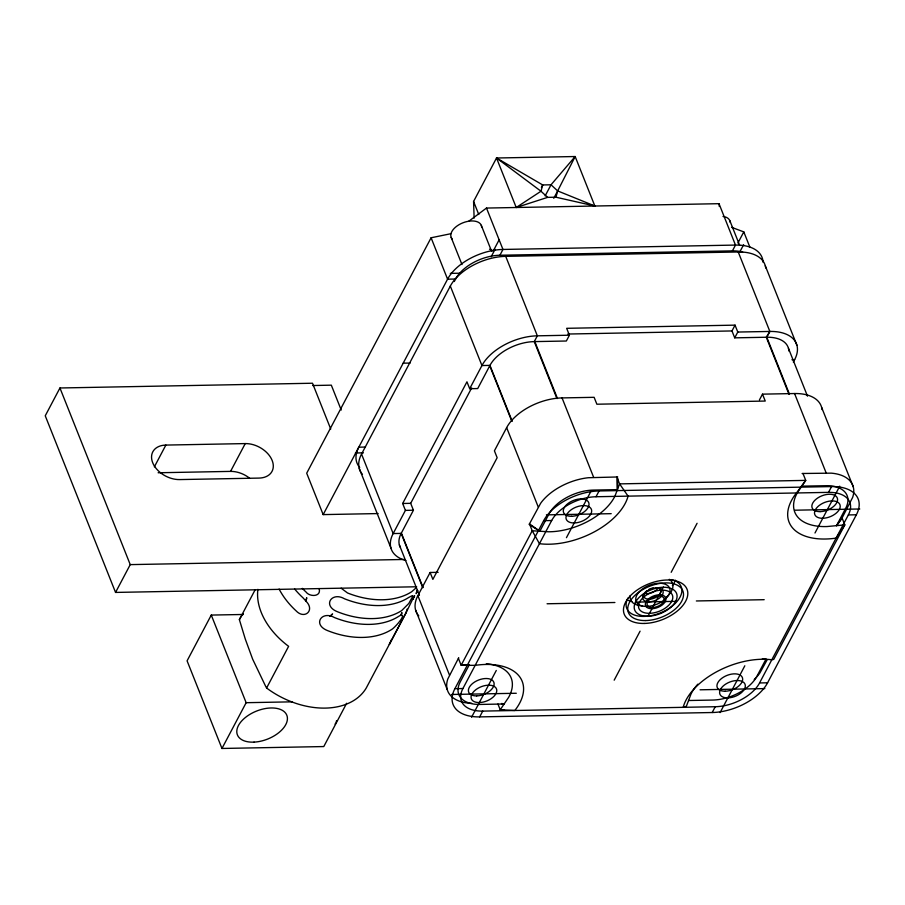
<?xml version="1.0" encoding="UTF-8"?>
<svg xmlns="http://www.w3.org/2000/svg" width="905" height="905" viewBox="0 0 905 905"><rect width="100%" height="100%" fill="white"/><g stroke="black" fill="none" stroke-linecap="round" stroke-linejoin="round"><path stroke-width="1.36" d="M530.33 525.239L539.855 531.235L549.041 513.859A36.042 20.419 -21.7 0 1 593.363 490.08L617.414 489.628L617.674 478.372M406.503 611.294L406.187 612.47L413.574 597.357M279.102 589.042A72.083 49.481 27.9 0 0 296.105 610.864C304.487 619.778 315.268 610.445 306.071 601.271L306.705 597.707L305.924 601.078M545.172 195.853L551.021 184.79L575.161 156.531L594.857 206.012L557.661 190.921L551.021 184.79L542.695 184.948L496.528 158.002L516.223 207.494L547.627 197.369L555.964 197.211L557.661 190.921L575.161 156.531L496.528 158.002L473.575 201.464L474.13 218.116M406.775 610.332L407.103 609.133M416.719 591.508L417.047 590.298M458.733 657.743L447.851 678.897A45.058 25.521 -21.7 0 0 469.186 703.185L471.607 703.242M416.481 592.356L416.142 593.635L417.771 590.592M401.119 614.959C406.628 614.88 394.048 628.285 391.763 629.416A72.083 49.481 27.9 0 1 327.621 630.627C312.168 624.597 321.671 610.196 334.511 617.583A72.083 49.481 27.9 0 0 398.653 616.384L401.119 614.959L401.944 612.64L401.006 615.015M471.686 387.872L410.678 503.327L413.427 510.228L401.187 533.407A36.042 20.419 -21.7 0 0 400.361 547.389M412.816 599.359L414.626 595.682L412.906 599.144M617.708 476.969L588.307 477.727A45.058 25.521 -21.7 0 0 540.624 503.316L529.142 524.481M767.225 659.666L759.849 673.026A45.058 25.521 -21.7 0 1 754.227 679.485M330.732 429.038L312.508 383.234L59.945 387.985L45.25 415.791L115.546 592.424L416.662 586.768M154.37 466.844L165.864 445.079L245.244 443.586A22.523 15.464 27.9 0 1 272.156 460.453A22.523 15.464 27.9 0 1 258.966 478.089L179.597 479.582A22.523 15.464 27.9 0 1 152.685 462.704A22.523 15.464 27.9 0 1 165.864 445.079M115.546 592.424L130.241 564.618L59.945 387.985M158.137 472.761L230.549 471.392L245.244 443.586M243.355 614.472L211.272 615.072L187.086 660.842L221.963 748.469L323.786 746.557L346.66 703.264M451.007 233.682L431.097 237.777L306.693 473.202L323.176 514.606L378.154 513.565M406.288 612.323L366.197 688.105A72.083 49.481 27.9 0 1 269.238 689.938L266.59 688.015L265.538 686.081L252.676 659.225L245.312 639.134L239.373 619.631L254.927 590.196M323.176 514.606L447.579 279.17A45.058 25.521 -21.7 0 1 502.965 249.452L735.482 245.074A45.058 25.521 -21.7 0 1 763.073 262.269M454.276 281.512L455.588 279.023A36.042 20.419 -21.7 0 1 499.911 255.244L732.428 250.877A36.042 20.419 -21.7 0 1 742.654 252.065M221.963 748.469L246.149 702.699L211.272 615.072M499.164 239.768L493.259 250.945L489.537 249.203M491.132 256.816L495.069 249.373M266.59 688.015L288.616 646.328A72.083 49.481 27.9 0 1 257.891 589.347M499.911 255.244L502.965 249.452L486.494 208.06L468.824 221.205M541.394 187.403L542.695 184.948L540.998 191.238L516.223 207.494M553.758 198.297L557.661 190.921M405.87 560.478A45.058 25.521 -21.7 0 1 393.166 533.554L405.406 510.386L402.668 503.485L466.957 381.82L469.695 388.72L477.716 388.562L489.956 365.394A36.042 20.419 -21.7 0 1 534.278 341.615L566.349 341.015L569.415 335.212L566.666 328.311L735.041 325.144L737.779 332.045L734.724 337.848L766.795 337.237A36.042 20.419 -21.7 0 1 788.866 350.993M469.695 388.72L481.946 365.541A45.058 25.521 -21.7 0 1 537.344 335.823L569.415 335.212M406.469 611.984L389.32 644.428A72.083 49.481 27.9 0 0 391.198 640.016M418.8 615.92A45.058 25.521 -21.7 0 1 417.872 595.648L430.124 572.48L438.144 572.333M822.057 409.592A45.058 25.521 -21.7 0 0 794.567 393.539L762.496 394.15L765.245 401.051L596.87 404.218L594.121 397.318L562.05 397.917A45.058 25.521 -21.7 0 0 506.653 427.635L494.413 450.814L497.15 457.715L432.873 579.381L430.124 572.48M454.898 688.682L543.679 520.669A45.058 25.521 -21.7 0 1 599.076 490.951L831.582 486.573A45.058 25.521 -21.7 0 1 856.368 514.787L767.587 682.8A45.058 25.521 -21.7 0 1 712.19 712.518L479.684 716.896A45.058 25.521 -21.7 0 1 454.898 688.682L462.919 688.535A36.042 20.419 -21.7 0 0 482.738 711.104L715.255 706.726A36.042 20.419 -21.7 0 0 759.567 682.947L767.587 682.8M469.446 664.485L460.26 681.872A36.042 20.419 -21.7 0 0 480.091 704.441L504.142 703.988L501.823 703.536M462.919 688.535L551.688 520.522A36.042 20.419 -21.7 0 1 596.01 496.743L828.528 492.365A36.042 20.419 -21.7 0 1 848.347 514.934L856.368 514.787M471.539 717.28L496.279 670.469M566.44 537.683L591.18 490.861M479.684 716.896L482.738 711.104M596.01 496.743L599.076 490.951M732.428 250.877L735.482 245.074L719.011 203.682L486.494 208.06M737.914 243.015L743.797 231.895L731.647 227.347M739.69 252.144L743.627 244.701M734.724 337.848L731.975 330.947L735.041 325.144M738.231 251.975L769.85 331.445L766.795 337.237L789.443 394.161M759.431 399.942L762.496 394.15M614.178 680.175L640.084 631.17M647.856 616.452L663.41 587.017M671.182 572.299L697.088 523.294M793.346 362.102L794.635 359.658A45.058 25.521 -21.7 0 0 769.85 331.445L737.779 332.045M712.19 712.518L715.255 706.726M828.528 492.365L831.582 486.573M720.086 712.597L744.826 665.786M814.986 533L839.727 486.189M766.105 658.908L756.919 676.284A36.042 20.419 -21.7 0 1 712.608 700.063L688.547 700.515M802.113 473.496L831.288 473.157A45.058 25.521 -21.7 0 1 852.623 497.445L841.741 518.61L836.514 525.658L845.7 508.271A36.042 20.419 -21.7 0 0 825.869 485.702L801.819 486.155M759.567 682.947L848.347 514.934M239.373 619.631L240.47 617.64A72.083 49.481 27.9 0 1 243.174 613.76M769.85 331.445L766.286 337.226L788.934 394.15M836.514 525.658L842.069 517.977L844.817 524.877L773.741 659.383L771.818 659.779A61.574 34.876 -21.7 0 0 683.184 707.325L686.375 706.262L691.024 693.988A52.592 29.786 -21.7 0 1 697.812 684.169M416.04 587.922L411.662 591.757A72.083 49.481 27.9 0 1 347.52 592.967L341.162 588.205M330.178 616.328L332.588 613.941L329.918 616.271M466.675 664.745L461.143 665.266L458.405 658.365M450.317 273.389L459.672 273.208M455.588 279.023L447.579 279.17L431.097 237.777M567.808 334.036L731.975 330.947M403.189 363.177L410.123 363.052M791.966 359.715L794.635 359.658M312.621 385.53L331.321 385.168L341.219 410.033M365.473 447.059L358.799 447.183A45.058 25.521 -21.7 0 0 359.715 467.455M355.416 452.986L363.425 452.839M402.668 503.485L410.678 503.327M405.406 510.386L413.427 510.228M546.416 514.877L611.203 513.667M794.963 510.205L859.75 508.983M543.679 520.669L551.688 520.522M130.241 564.618L404.501 559.46M547.073 603.771L614.902 602.504M635.265 602.119L676.001 601.35M696.364 600.965L764.193 599.687M451.516 694.486L516.303 693.264M700.063 689.802L764.849 688.592M246.149 702.699L292.179 701.839M504.458 709.678L500.227 709.758L497.942 704.011M762.383 658.67L764.861 658.829M501.483 703.536L504.142 703.988M555.964 197.211L594.857 206.012M539.855 531.235L529.47 523.859L532.219 530.76L539.448 543.69A61.574 34.876 -21.7 0 0 628.081 496.132L619.586 483.881L616.837 476.98L617.414 489.628M496.528 158.002L540.998 191.238L547.627 197.369M306.071 601.271L302.994 597.82A72.083 49.481 27.9 0 1 294.702 589.076M765.291 265.81L796.92 345.28M821.627 407.374L853.257 486.845M743.797 231.895L749.974 247.416M788.447 348.301L807.498 396.175M729.849 220.684L739.623 245.266M794.567 393.539L826.186 473.01M802.984 473.485L805.733 480.385L797.373 492.727A52.592 29.786 -21.7 0 0 827.08 526.54L844.817 524.877L836.107 538.113A61.574 34.876 -21.7 0 1 796.457 492.965L805.733 480.385L619.586 483.881L614.936 496.155A52.592 29.786 -21.7 0 1 548.543 531.778L532.219 530.76L461.143 665.266L475.159 665.356A61.574 34.876 -21.7 0 1 514.809 710.493L500.227 709.758L508.587 697.416A52.592 29.786 -21.7 0 0 486.313 663.761M505.714 256.353L537.344 335.823L534.278 341.615L556.926 398.539M562.05 397.917L593.669 477.388M534.81 341.581L557.469 398.505M473.575 201.464L478.756 214.485M481.29 225.356L491.585 251.239M451.165 237.404L461.98 264.565M512.094 421.017L489.956 365.394L481.946 365.541L450.317 286.071M489.729 365.767L511.868 421.402M506.653 427.635L538.283 507.105M401.345 533.022L422.974 587.368M422.805 587.741L401.187 533.407L393.166 533.554L361.536 454.084M399.354 544.912L419.434 595.366M417.872 595.648L449.502 675.119M359.262 468.473L390.881 547.932M415.599 610.038L447.217 689.497M319.16 588.782C321.479 597.017 309.612 597.051 306.048 592.028A72.083 49.481 27.9 0 1 302.293 588.352M719.011 203.682L719.294 206.476M452.127 238.943A16.222 9.186 -21.7 0 1 462.794 222.856A16.222 9.186 -21.7 0 1 481.675 227.132M723.005 216.419A16.222 9.186 -21.7 0 1 730.222 222.46M362.452 474.356A45.069 25.521 -21.7 0 1 361.434 454.276L450.419 285.889A45.069 25.521 -21.7 0 1 505.454 256.353L738.491 251.975A45.069 25.521 -21.7 0 1 765.732 268.016M669.281 579.302A22.523 12.761 -21.7 0 1 665.051 598.296M642.573 605.864A22.523 12.761 -21.7 0 1 630.174 595.501M671.782 579.607A29.288 16.584 -21.7 0 1 677.279 601.192A29.288 16.584 -21.7 0 1 641.26 616.362A29.288 16.584 -21.7 0 1 627.923 598.081M675.356 580.162A29.288 16.584 -21.7 0 1 672.392 585.569M631.86 601.418A29.288 16.584 -21.7 0 1 626.577 599.653M658.161 587.786A9.016 5.102 -21.7 0 1 645.107 593.567M657.369 587.82A9.016 5.102 -21.7 0 1 658.829 595.298A9.016 5.102 -21.7 0 1 646.17 598.771A9.016 5.102 -21.7 0 1 646.928 590.693M648.828 589.46A9.016 5.102 -21.7 0 1 653.218 587.899M336.603 720.64A9.457 4.31 88.9 0 1 336.185 721.986M335.676 723.152A9.457 4.31 88.9 0 1 335.076 724.102M230.549 471.392A22.523 15.464 27.9 0 1 249.599 478.202M412.85 596.09L408.834 603.42L401.707 610.581A72.083 49.481 27.9 0 1 337.565 611.791C322.123 605.762 331.615 591.372 344.454 598.759A72.083 49.481 27.9 0 0 408.596 597.549L411.854 595.818L412.85 596.09M725.21 691.228A13.518 7.659 -21.7 0 0 742.519 677.992A13.518 7.659 -21.7 0 0 721.681 678.388A13.518 7.659 -21.7 0 0 725.21 691.228M476.664 695.9A13.518 7.659 -21.7 0 0 493.972 682.664A13.518 7.659 -21.7 0 0 473.134 683.06A13.518 7.659 -21.7 0 0 476.664 695.9M820.111 511.619A13.518 7.659 -21.7 0 0 837.419 498.395A13.518 7.659 -21.7 0 0 816.593 498.779A13.518 7.659 -21.7 0 0 820.111 511.619M571.564 516.303A13.518 7.659 -21.7 0 0 588.872 503.067A13.518 7.659 -21.7 0 0 568.035 503.463A13.518 7.659 -21.7 0 0 571.564 516.303M644.156 623.455A33.79 19.141 -21.7 0 0 687.415 590.377A33.79 19.141 -21.7 0 0 635.333 591.361A33.79 19.141 -21.7 0 0 644.156 623.455M646.77 606.418A18.021 10.204 -21.7 0 0 669.836 588.782A18.021 10.204 -21.7 0 0 642.064 589.302A18.021 10.204 -21.7 0 0 646.77 606.418M649.213 601.791A10.815 6.12 -21.7 0 0 663.06 591.203A10.815 6.12 -21.7 0 0 646.396 591.519A10.815 6.12 -21.7 0 0 649.213 601.791M649.507 613.318A18.021 10.204 -21.7 0 0 672.585 595.682A18.021 10.204 -21.7 0 0 644.801 596.203A18.021 10.204 -21.7 0 0 649.507 613.318M647.98 616.215A22.523 12.761 -21.7 0 0 676.816 594.166A22.523 12.761 -21.7 0 0 642.098 594.823A22.523 12.761 -21.7 0 0 647.98 616.215M651.962 608.692A10.815 6.12 -21.7 0 0 665.797 598.103A10.815 6.12 -21.7 0 0 649.134 598.42A10.815 6.12 -21.7 0 0 651.962 608.692M652.573 607.527A9.016 5.102 -21.7 0 0 664.112 598.703A9.016 5.102 -21.7 0 0 650.22 598.963A9.016 5.102 -21.7 0 0 652.573 607.527M645.684 620.558A29.288 16.584 -21.7 0 0 683.173 591.893A29.288 16.584 -21.7 0 0 638.036 592.741A29.288 16.584 -21.7 0 0 645.684 620.558M574.211 522.966A13.518 7.659 -21.7 0 0 591.519 509.73A13.518 7.659 -21.7 0 0 570.693 510.126A13.518 7.659 -21.7 0 0 574.211 522.966M822.769 518.282A13.518 7.659 -21.7 0 0 840.066 505.058A13.518 7.659 -21.7 0 0 819.24 505.443A13.518 7.659 -21.7 0 0 822.769 518.282M727.869 697.891A13.518 7.659 -21.7 0 0 745.166 684.655A13.518 7.659 -21.7 0 0 724.339 685.051A13.518 7.659 -21.7 0 0 727.869 697.891M479.311 702.563A13.518 7.659 -21.7 0 0 496.619 689.327A13.518 7.659 -21.7 0 0 475.792 689.723A13.518 7.659 -21.7 0 0 479.311 702.563M254.045 742.123A26.584 15.057 -21.7 0 0 286.93 715.55A26.584 15.057 -21.7 0 0 245.368 717.507A26.584 15.057 -21.7 0 0 254.045 742.123"/></g></svg>
